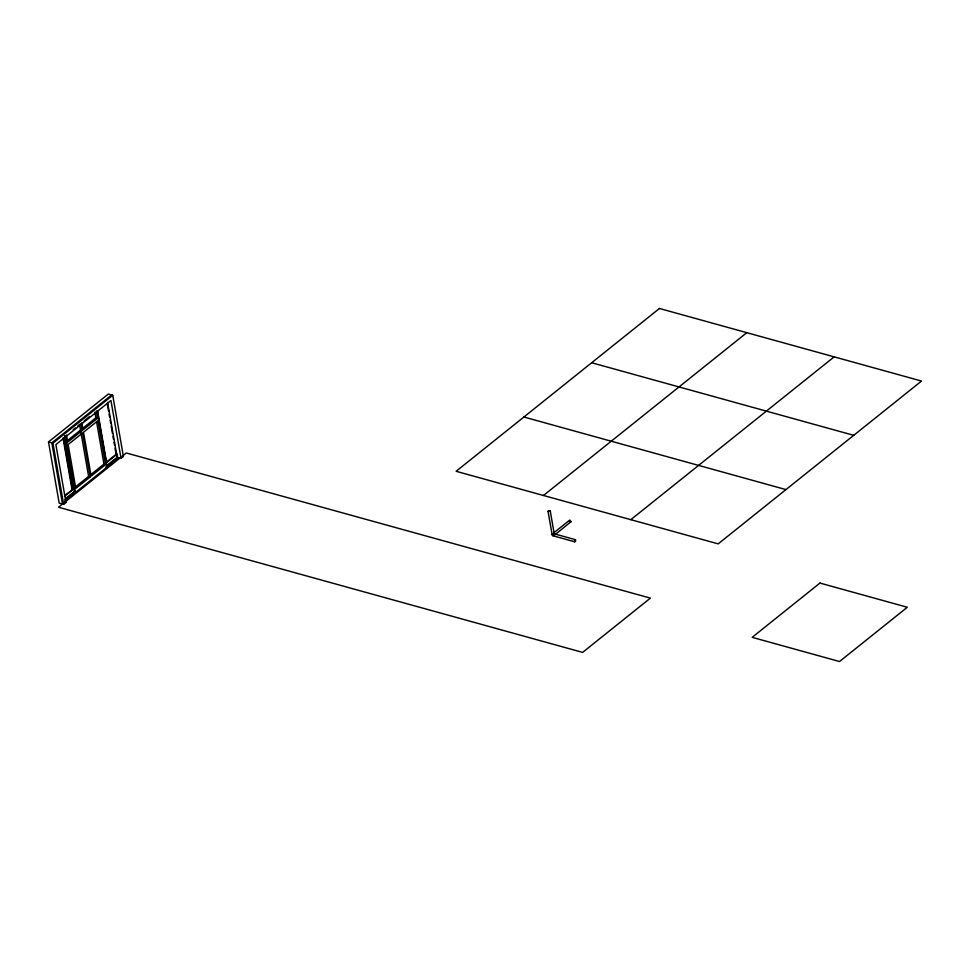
<?xml version="1.0" encoding="UTF-8"?>
<svg xmlns="http://www.w3.org/2000/svg" width="970" height="970" viewBox="0 0 970 970"><rect width="100%" height="100%" fill="white"/><g stroke="black" fill="none" stroke-linecap="round" stroke-linejoin="round"><path stroke-width="1.45" d="M554.282 534.797L552.16 534.919L548.026 511.251L548.984 510.475L550.22 510.826L554.355 534.494M550.22 510.826L548.026 511.251M552.16 534.919L552.415 534.021M553.458 533.609L575.452 539.696L575.695 541.042L574.737 541.806L552.9 535.755L552.924 533.937M553.858 534.991L552.9 535.755M555.119 534.64L571.087 521.617L570.033 520.187L569.523 521.399M121.044 458.373L110.944 400.489L55.884 444.587L65.984 502.46L63.62 504.351L59.182 503.127L48.5 441.944L108.3 394.062L112.738 395.287L123.408 456.47L121.044 458.373L117.164 457.294L106.615 465.733M111.623 394.984L51.822 442.866L62.504 504.048M48.5 441.944L52.938 443.169L112.738 395.287M73.186 429.71L75.405 427.928M77.636 426.145L79.855 424.363M84.063 421.004L89.628 416.542M67.185 440.768L80.546 430.074L82.207 430.534L80.971 423.478M82.511 428.497L95.872 417.803L97.533 418.264L96.309 411.195M82.207 430.534L67.73 442.126L66.506 435.057M97.533 418.264L83.068 429.843L81.832 422.787M65.026 495.27L72.592 489.814L63.583 438.185M75.26 487.073L88.622 476.379L90.283 476.84L82.632 432.947L68.155 444.527L75.818 488.419L90.283 476.84M90.598 474.791L103.96 464.096L105.621 464.557L97.958 420.665L83.493 432.256L91.144 476.149L105.621 464.557M106.069 462.411L116.582 453.984L117.722 457.452L105.948 466.873L107.052 467.176L97.218 410.783M64.42 496.361L72.592 489.814M117.14 454.142L106.627 462.557L97.618 410.94M65.608 498.568L73.817 492.008M65.002 499.647L74.423 492.117L75.527 492.42L65.693 436.027M64.942 500.896L118.825 457.755M122.79 455.779L126.294 452.978L650.397 598.126L582.618 652.398L58.515 507.237L122.305 456.167L123.408 456.47M543.467 495.476L746.803 332.661M553.652 532.966L569.463 520.296M630.815 519.665L834.151 356.863M570.942 521.981L569.911 521.836M575.452 539.696L574.495 540.472L574.737 541.806M591.676 362.744L853.721 435.324M523.897 417.015L785.942 489.595M64.869 502.157L65.984 502.46M553.324 533.852L554.1 535.391L552.585 534.967M107.573 402.368L117.164 457.294M107.282 403.714L108.579 411.134M109.101 414.105L109.61 417.076M110.131 420.046L110.653 423.005M111.162 425.975L112.459 433.396M112.981 436.367L113.502 439.337M114.011 442.296L114.533 445.266M115.054 448.237L116.085 454.178M97.57 413.741L98.855 421.113M99.376 424.06L99.886 427.018M100.407 429.965L100.916 432.911M101.438 435.857L101.947 438.816M103.232 446.188L103.754 449.134M104.263 452.081L104.784 455.039M105.293 457.986L105.815 460.932M94.89 412.153L95.872 417.803M96.551 421.671L103.96 464.096M79.552 424.423L80.546 430.074M80.959 432.487L88.622 476.379M64.578 435.724L74.423 492.117M63.026 438.04L72.035 489.656M52.938 443.169L63.62 504.351M659.442 308.472L456.118 471.287L718.176 543.867L921.5 381.052L659.442 308.472M819.953 583.067L752.174 637.338L839.535 661.528L907.302 607.256L819.953 583.067"/></g></svg>
